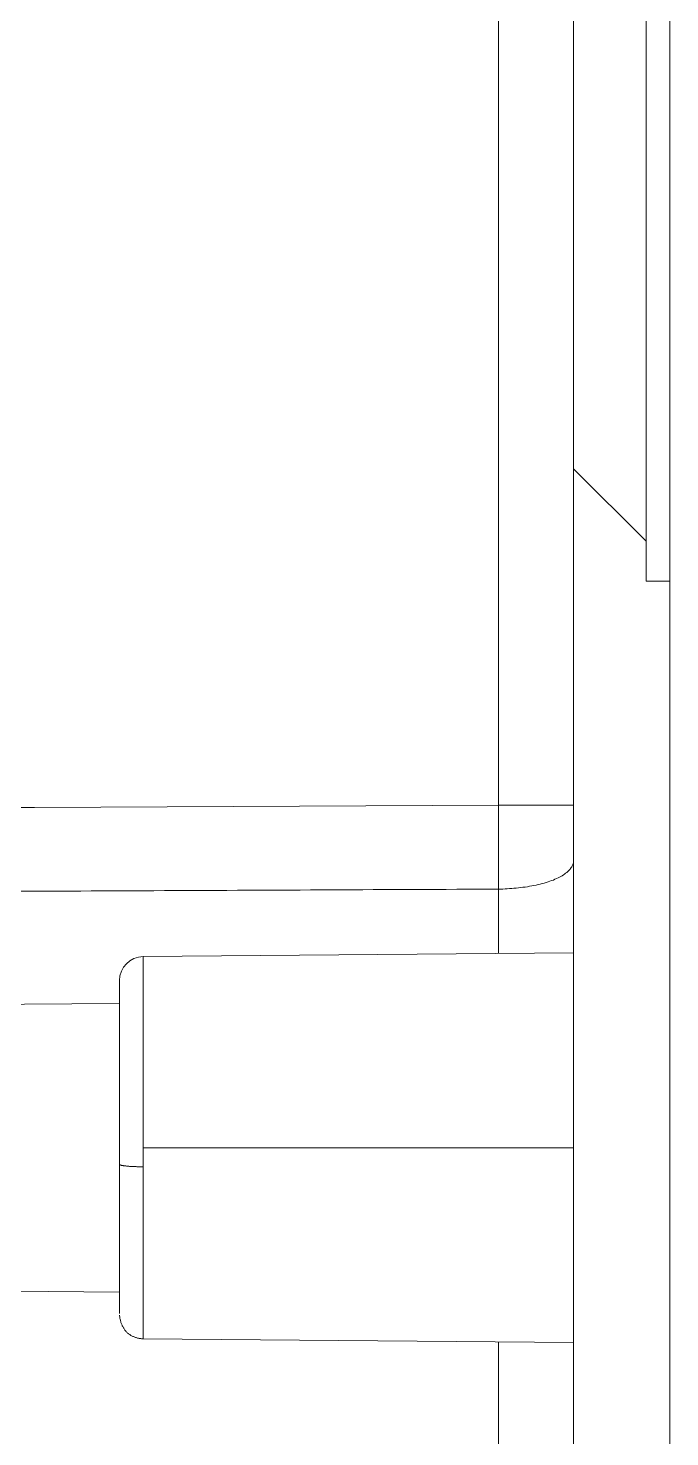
# Model space of a CAD drawing. Header units: inches. Extents: x 0 to 40, y 35.9 to 64.1.
# Drawn here: x 13.224 to 14.129, y 48.388 to 50.375 of the extents above; entities that cross this region are included whole.
import ezdxf

# ---------------------------------------------------------------- set-up
doc = ezdxf.new("R2010")
doc.units = ezdxf.units.IN
doc.header["$MEASUREMENT"] = 0
doc.layers.add('1', color=7, linetype='Continuous')

# ---------------------------------------------------------------- blocks, each defined once
blk = doc.blocks.new('block 254')
at = {"layer": '1', "color": 43, "lineweight": 18, "true_color": 0xccb266}
blk.add_lwpolyline([(14.0955, 49.5955), (14.1291, 49.5955)], dxfattribs=at)
blk = doc.blocks.new('block 255')
at = {"layer": '1', "color": 43, "lineweight": 18, "true_color": 0xccb266}
blk.add_lwpolyline([(14.0955, 49.5955), (14.0955, 52.0187)], dxfattribs=at)
blk = doc.blocks.new('block 265')
at = {"layer": '1', "color": 43, "lineweight": 18, "true_color": 0xccb266}
blk.add_lwpolyline([(13.9932, 53.1251), (13.9932, 47.5223)], dxfattribs=at)
blk = doc.blocks.new('block 275')
at = {"layer": '1', "color": 43, "lineweight": 18, "true_color": 0xccb266}
blk.add_lwpolyline([(14.1291, 49.5955), (14.1291, 47.3076)], dxfattribs=at)
blk = doc.blocks.new('block 315')
at = {"layer": '1', "color": 43, "lineweight": 18, "true_color": 0xccb266}
blk.add_lwpolyline([(13.3861, 48.5265), (13.9932, 48.5212)], dxfattribs=at)
blk = doc.blocks.new('block 316')
at = {"layer": '1', "color": 43, "lineweight": 18, "true_color": 0xccb266}
blk.add_lwpolyline([(13.9932, 49.071), (13.3861, 49.0657)], dxfattribs=at)
blk = doc.blocks.new('block 317')
at = {"layer": '1', "color": 43, "lineweight": 18, "true_color": 0xccb266}
blk.add_lwpolyline([(13.3527, 48.9998), (13.1508, 48.998)], dxfattribs=at)
blk = doc.blocks.new('block 318')
at = {"layer": '1', "color": 43, "lineweight": 18, "true_color": 0xccb266}
blk.add_lwpolyline([(13.1508, 48.5942), (13.3527, 48.5924)], dxfattribs=at)
blk = doc.blocks.new('block 378')
at = {"layer": '1', "color": 43, "lineweight": 18, "true_color": 0xccb266}
blk.add_lwpolyline([(13.8874, 52.5078), (13.8874, 49.2793)], dxfattribs=at)
blk = doc.blocks.new('block 379')
at = {"layer": '1', "color": 43, "lineweight": 18, "true_color": 0xccb266}
blk.add_lwpolyline([(13.3861, 48.7693), (13.3861, 48.5265)], dxfattribs=at)
blk = doc.blocks.new('block 380')
at = {"layer": '1', "color": 43, "lineweight": 18, "true_color": 0xccb266}
blk.add_lwpolyline([(13.8874, 49.2793), (13.9932, 49.2793)], dxfattribs=at)
blk = doc.blocks.new('block 381')
at = {"layer": '1', "color": 43, "lineweight": 18, "true_color": 0xccb266}
blk.add_lwpolyline([(13.3861, 48.7961), (13.9932, 48.7961)], dxfattribs=at)
blk = doc.blocks.new('block 396')
at = {"layer": '1', "color": 43, "lineweight": 18, "true_color": 0xccb266}
blk.add_lwpolyline([(13.1978, 49.276), (13.233, 49.2761)], dxfattribs=at)
blk = doc.blocks.new('block 397')
at = {"layer": '1', "color": 43, "lineweight": 18, "true_color": 0xccb266}
blk.add_lwpolyline([(13.233, 49.2761), (13.8874, 49.2793)], dxfattribs=at)
blk = doc.blocks.new('block 398')
at = {"layer": '1', "color": 43, "lineweight": 18, "true_color": 0xccb266}
blk.add_lwpolyline([(13.8874, 48.3312), (13.8874, 48.5221)], dxfattribs=at)
blk = doc.blocks.new('block 399')
at = {"layer": '1', "color": 43, "lineweight": 18, "true_color": 0xccb266}
blk.add_lwpolyline([(13.8874, 49.07), (13.8874, 49.161)], dxfattribs=at)
blk = doc.blocks.new('block 410')
at = {"layer": '1', "color": 43, "lineweight": 18, "true_color": 0xccb266}
blk.add_lwpolyline([(13.3861, 48.7961), (13.3861, 49.0657)], dxfattribs=at)
blk = doc.blocks.new('block 446')
at = {"layer": '1', "color": 43, "lineweight": 18, "true_color": 0xccb266}
blk.add_lwpolyline([(14.1291, 49.5955), (14.1291, 52.0187)], dxfattribs=at)
blk = doc.blocks.new('block 548')
at = {"layer": '1', "color": 43, "lineweight": 18, "true_color": 0xccb266}
blk.add_open_spline([(13.3861, 49.0657), (13.3676, 49.0655), (13.3527, 49.0505), (13.3527, 49.032)], degree=3, dxfattribs=at)
blk = doc.blocks.new('block 666')
at = {"layer": '1', "color": 43, "lineweight": 18, "true_color": 0xccb266}
blk.add_lwpolyline([(13.3527, 48.5601), (13.3529, 48.5589), (13.353, 48.5577), (13.3532, 48.5565), (13.3534, 48.5553), (13.3537, 48.5542), (13.3539, 48.553), (13.3542, 48.5519), (13.3545, 48.5509), (13.3548, 48.5498), (13.3552, 48.5488), (13.3555, 48.5478), (13.3559, 48.5468), (13.3563, 48.5458), (13.3567, 48.5449), (13.3572, 48.544), (13.3577, 48.5431), (13.3582, 48.5422), (13.3587, 48.5414), (13.3592, 48.5406), (13.3597, 48.5397), (13.3603, 48.539), (13.3609, 48.5382), (13.3615, 48.5375), (13.3622, 48.5368), (13.3628, 48.5361), (13.3635, 48.5354), (13.3642, 48.5348), (13.3649, 48.5342), (13.3656, 48.5336), (13.3664, 48.533), (13.3672, 48.5325), (13.368, 48.532), (13.3688, 48.5315), (13.3697, 48.531), (13.3705, 48.5305), (13.3714, 48.5301), (13.3723, 48.5297), (13.3733, 48.5293), (13.3742, 48.5289), (13.3752, 48.5286), (13.3762, 48.5283), (13.3772, 48.528), (13.3782, 48.5277), (13.3793, 48.5275), (13.3804, 48.5272), (13.3815, 48.5271), (13.3826, 48.5269), (13.3837, 48.5267), (13.3849, 48.5266), (13.3861, 48.5265)], dxfattribs=at)
blk = doc.blocks.new('block 668')
at = {"layer": '1', "color": 43, "lineweight": 18, "true_color": 0xccb266}
blk.add_lwpolyline([(13.8874, 49.161), (13.8874, 49.1633), (13.8874, 49.1655), (13.8874, 49.1679), (13.8874, 49.1701), (13.8874, 49.1724), (13.8874, 49.1747), (13.8874, 49.177), (13.8874, 49.1793), (13.8874, 49.1816), (13.8874, 49.1839), (13.8874, 49.1862), (13.8874, 49.1886), (13.8874, 49.1909), (13.8874, 49.1932), (13.8874, 49.1955), (13.8874, 49.1979), (13.8874, 49.2002), (13.8874, 49.2025), (13.8874, 49.2049), (13.8874, 49.2072), (13.8874, 49.2096), (13.8874, 49.2119), (13.8874, 49.2143), (13.8874, 49.2167), (13.8874, 49.2191), (13.8874, 49.2215), (13.8874, 49.2239), (13.8874, 49.2262), (13.8874, 49.2287), (13.8874, 49.231), (13.8874, 49.2334), (13.8874, 49.2359), (13.8874, 49.2383), (13.8874, 49.2407), (13.8874, 49.2431), (13.8874, 49.2455), (13.8874, 49.2479), (13.8874, 49.2503), (13.8874, 49.2527), (13.8874, 49.2552), (13.8874, 49.2576), (13.8874, 49.26), (13.8874, 49.2624), (13.8874, 49.2648), (13.8874, 49.2672), (13.8874, 49.2697), (13.8874, 49.2721), (13.8874, 49.2745), (13.8874, 49.2769), (13.8874, 49.2793)], dxfattribs=at)
blk = doc.blocks.new('block 674')
at = {"layer": '1', "color": 43, "lineweight": 18, "true_color": 0xccb266}
blk.add_open_spline([(13.3861, 48.7693), (13.3861, 48.7693), (13.3851, 48.7693), (13.3851, 48.7693), (13.3851, 48.7693), (13.3842, 48.7693), (13.3842, 48.7693), (13.3842, 48.7693), (13.3832, 48.7693), (13.3832, 48.7693), (13.3832, 48.7693), (13.3822, 48.7693), (13.3822, 48.7693), (13.3822, 48.7693), (13.3812, 48.7694), (13.3812, 48.7694), (13.3812, 48.7694), (13.3802, 48.7694), (13.3802, 48.7694), (13.3802, 48.7694), (13.3792, 48.7694), (13.3792, 48.7694), (13.3792, 48.7694), (13.3783, 48.7694), (13.3783, 48.7694), (13.3783, 48.7694), (13.3773, 48.7694), (13.3773, 48.7694), (13.3773, 48.7694), (13.3763, 48.7695), (13.3763, 48.7695), (13.3763, 48.7695), (13.3753, 48.7695), (13.3753, 48.7695), (13.3753, 48.7695), (13.3743, 48.7695), (13.3743, 48.7695), (13.3743, 48.7695), (13.3733, 48.7696), (13.3733, 48.7696), (13.3733, 48.7696), (13.3723, 48.7696), (13.3723, 48.7696), (13.3723, 48.7696), (13.3713, 48.7697), (13.3713, 48.7697), (13.3713, 48.7697), (13.3704, 48.7697), (13.3704, 48.7697), (13.3704, 48.7697), (13.3694, 48.7698), (13.3694, 48.7698), (13.3694, 48.7698), (13.3685, 48.7698), (13.3685, 48.7698), (13.3685, 48.7698), (13.3676, 48.7699), (13.3676, 48.7699), (13.3676, 48.7699), (13.3667, 48.7699), (13.3667, 48.7699), (13.3667, 48.7699), (13.3658, 48.77), (13.3658, 48.77), (13.3658, 48.77), (13.3649, 48.7701), (13.3649, 48.7701), (13.3649, 48.7701), (13.3641, 48.7701), (13.3641, 48.7701), (13.3641, 48.7701), (13.3633, 48.7702), (13.3633, 48.7702), (13.3633, 48.7702), (13.3625, 48.7703), (13.3625, 48.7703), (13.3625, 48.7703), (13.3617, 48.7704), (13.3617, 48.7704), (13.3617, 48.7704), (13.361, 48.7705), (13.361, 48.7705), (13.361, 48.7705), (13.3603, 48.7705), (13.3603, 48.7705), (13.3603, 48.7705), (13.3596, 48.7706), (13.3596, 48.7706), (13.3596, 48.7706), (13.3589, 48.7707), (13.3589, 48.7707), (13.3589, 48.7707), (13.3583, 48.7708), (13.3583, 48.7708), (13.3583, 48.7708), (13.3577, 48.7709), (13.3577, 48.7709), (13.3577, 48.7709), (13.3572, 48.771), (13.3572, 48.771), (13.3572, 48.771), (13.3566, 48.7711), (13.3566, 48.7711), (13.3566, 48.7711), (13.3561, 48.7712), (13.3561, 48.7712), (13.3561, 48.7712), (13.3557, 48.7713), (13.3557, 48.7713), (13.3557, 48.7713), (13.3553, 48.7714), (13.3553, 48.7714), (13.3553, 48.7714), (13.3549, 48.7715), (13.3549, 48.7715), (13.3549, 48.7715), (13.3545, 48.7716), (13.3545, 48.7716), (13.3545, 48.7716), (13.3542, 48.7717), (13.3542, 48.7717), (13.3542, 48.7717), (13.3539, 48.7718), (13.3539, 48.7718), (13.3539, 48.7718), (13.3536, 48.7719), (13.3536, 48.7719), (13.3536, 48.7719), (13.3534, 48.772), (13.3534, 48.772), (13.3534, 48.772), (13.3532, 48.7721), (13.3532, 48.7721), (13.3531, 48.7721), (13.3529, 48.7723), (13.3529, 48.7723), (13.3528, 48.7724), (13.3528, 48.7725), (13.3528, 48.7725), (13.3527, 48.7726), (13.3527, 48.7726), (13.3527, 48.7726)], degree=3, knots=[0, 0, 0, 0, 1, 1, 1, 2, 2, 2, 3, 3, 3, 4, 4, 4, 5, 5, 5, 6, 6, 6, 7, 7, 7, 8, 8, 8, 9, 9, 9, 10, 10, 10, 11, 11, 11, 12, 12, 12, 13, 13, 13, 14, 14, 14, 15, 15, 15, 16, 16, 16, 17, 17, 17, 18, 18, 18, 19, 19, 19, 20, 20, 20, 21, 21, 21, 22, 22, 22, 23, 23, 23, 24, 24, 24, 25, 25, 25, 26, 26, 26, 27, 27, 27, 28, 28, 28, 29, 29, 29, 30, 30, 30, 31, 31, 31, 32, 32, 32, 33, 33, 33, 34, 34, 34, 35, 35, 35, 36, 36, 36, 37, 37, 37, 38, 38, 38, 39, 39, 39, 40, 40, 40, 41, 41, 41, 42, 42, 42, 43, 43, 43, 44, 44, 44, 45, 45, 45, 46, 46, 46, 47, 47, 47, 47], dxfattribs=at)
blk = doc.blocks.new('block 676')
at = {"layer": '1', "color": 43, "lineweight": 18, "true_color": 0xccb266}
blk.add_lwpolyline([(13.8874, 49.161), (13.8726, 49.1609), (13.8579, 49.1608), (13.8432, 49.1608), (13.8284, 49.1607), (13.8137, 49.1606), (13.799, 49.1605), (13.7843, 49.1605), (13.7695, 49.1604), (13.7548, 49.1603), (13.7401, 49.1603), (13.7253, 49.1602), (13.7106, 49.1602), (13.6959, 49.1601), (13.6811, 49.16), (13.6664, 49.16), (13.6517, 49.1599), (13.6369, 49.1598), (13.6222, 49.1598), (13.6075, 49.1597), (13.5927, 49.1596), (13.578, 49.1595), (13.5633, 49.1595), (13.5485, 49.1594), (13.5338, 49.1593), (13.5191, 49.1593), (13.5043, 49.1592), (13.4896, 49.1591), (13.4749, 49.1591), (13.4601, 49.159), (13.4454, 49.1589), (13.4307, 49.1589), (13.416, 49.1588), (13.4012, 49.1587), (13.3865, 49.1587), (13.3718, 49.1586), (13.357, 49.1585), (13.3423, 49.1584), (13.3276, 49.1584), (13.3128, 49.1583), (13.2981, 49.1582), (13.2834, 49.1582), (13.2686, 49.1581), (13.2539, 49.1581), (13.2392, 49.158), (13.2244, 49.1579), (13.2097, 49.1579), (13.195, 49.1578), (13.1802, 49.1577), (13.1655, 49.1577), (13.1508, 49.1576)], dxfattribs=at)
blk = doc.blocks.new('block 679')
at = {"layer": '1', "color": 43, "lineweight": 18, "true_color": 0xccb266}
blk.add_lwpolyline([(13.8874, 49.161), (13.8904, 49.161), (13.8935, 49.1611), (13.8966, 49.1612), (13.8998, 49.1614), (13.9029, 49.1616), (13.9061, 49.1618), (13.9092, 49.1621), (13.9124, 49.1623), (13.9156, 49.1627), (13.9188, 49.1631), (13.9219, 49.1635), (13.9251, 49.1639), (13.9282, 49.1644), (13.9313, 49.1649), (13.9344, 49.1654), (13.9374, 49.166), (13.9404, 49.1666), (13.9434, 49.1673), (13.9463, 49.168), (13.9491, 49.1687), (13.9519, 49.1695), (13.9546, 49.1703), (13.9573, 49.1711), (13.9599, 49.172), (13.9624, 49.1729), (13.9648, 49.1738), (13.9671, 49.1748), (13.9693, 49.1758), (13.9715, 49.1768), (13.9735, 49.1778), (13.9754, 49.1789), (13.9773, 49.1799), (13.979, 49.181), (13.9806, 49.1821), (13.9821, 49.1833), (13.9836, 49.1844), (13.9849, 49.1855), (13.9861, 49.1867), (13.9873, 49.1878), (13.9883, 49.189), (13.9892, 49.1901), (13.9901, 49.1913), (13.9908, 49.1924), (13.9915, 49.1936), (13.992, 49.1948), (13.9924, 49.1959), (13.9928, 49.1971), (13.993, 49.1982), (13.9932, 49.1993), (13.9932, 49.2004)], dxfattribs=at)
blk = doc.blocks.new('block 684')
at = {"layer": '1', "color": 43, "lineweight": 18, "true_color": 0xccb266}
blk.add_lwpolyline([(13.3861, 48.7693), (13.3861, 48.7698), (13.3861, 48.7704), (13.3861, 48.7709), (13.3861, 48.7715), (13.3861, 48.772), (13.3861, 48.7725), (13.3861, 48.773), (13.3861, 48.7736), (13.3861, 48.7741), (13.3861, 48.7747), (13.3861, 48.7752), (13.3861, 48.7757), (13.3861, 48.7762), (13.3861, 48.7768), (13.3861, 48.7773), (13.3861, 48.7779), (13.3861, 48.7784), (13.3861, 48.7789), (13.3861, 48.7795), (13.3861, 48.78), (13.3861, 48.7806), (13.3861, 48.7811), (13.3861, 48.7816), (13.3861, 48.7821), (13.3861, 48.7827), (13.3861, 48.7832), (13.3861, 48.7838), (13.3861, 48.7843), (13.3861, 48.7848), (13.3861, 48.7854), (13.3861, 48.7859), (13.3861, 48.7864), (13.3861, 48.787), (13.3861, 48.7875), (13.3861, 48.788), (13.3861, 48.7886), (13.3861, 48.7891), (13.3861, 48.7896), (13.3861, 48.7902), (13.3861, 48.7907), (13.3861, 48.7913), (13.3861, 48.7918), (13.3861, 48.7923), (13.3861, 48.7929), (13.3861, 48.7934), (13.3861, 48.7939), (13.3861, 48.7945), (13.3861, 48.795), (13.3861, 48.7955), (13.3861, 48.7961)], dxfattribs=at)
blk = doc.blocks.new('block 688')
at = {"layer": '1', "color": 43, "lineweight": 18, "true_color": 0xccb266}
blk.add_lwpolyline([(13.3527, 48.5621), (13.3527, 48.563), (13.3527, 48.564), (13.3527, 48.5652), (13.3527, 48.5665), (13.3527, 48.5681), (13.3527, 48.5698), (13.3527, 48.5716), (13.3527, 48.5737), (13.3527, 48.5759), (13.3527, 48.5784), (13.3527, 48.5809), (13.3527, 48.5837), (13.3527, 48.5866), (13.3527, 48.5896), (13.3527, 48.5929), (13.3527, 48.5963), (13.3527, 48.5999), (13.3527, 48.6036), (13.3527, 48.6075), (13.3527, 48.6115), (13.3527, 48.6157), (13.3527, 48.62), (13.3527, 48.6245), (13.3527, 48.6291), (13.3527, 48.6338), (13.3527, 48.6386), (13.3527, 48.6436), (13.3527, 48.6487), (13.3527, 48.6538), (13.3527, 48.659), (13.3527, 48.6643), (13.3527, 48.6697), (13.3527, 48.6751), (13.3527, 48.6807), (13.3527, 48.6864), (13.3527, 48.6921), (13.3527, 48.6977), (13.3527, 48.7033), (13.3527, 48.709), (13.3527, 48.7148), (13.3527, 48.7206), (13.3527, 48.7265), (13.3527, 48.7325), (13.3527, 48.7381), (13.3527, 48.7438), (13.3527, 48.7495), (13.3527, 48.7552), (13.3527, 48.761), (13.3527, 48.7668), (13.3527, 48.7726)], dxfattribs=at)
blk = doc.blocks.new('block 689')
at = {"layer": '1', "color": 43, "lineweight": 18, "true_color": 0xccb266}
blk.add_lwpolyline([(13.3527, 48.7961), (13.3527, 48.7956), (13.3527, 48.7952), (13.3527, 48.7947), (13.3527, 48.7942), (13.3527, 48.7937), (13.3527, 48.7933), (13.3527, 48.7928), (13.3527, 48.7923), (13.3527, 48.7919), (13.3527, 48.7914), (13.3527, 48.7909), (13.3527, 48.7904), (13.3527, 48.79), (13.3527, 48.7895), (13.3527, 48.789), (13.3527, 48.7886), (13.3527, 48.7881), (13.3527, 48.7877), (13.3527, 48.7872), (13.3527, 48.7867), (13.3527, 48.7862), (13.3527, 48.7858), (13.3527, 48.7853), (13.3527, 48.7848), (13.3527, 48.7843), (13.3527, 48.7839), (13.3527, 48.7834), (13.3527, 48.7829), (13.3527, 48.7825), (13.3527, 48.782), (13.3527, 48.7816), (13.3527, 48.7811), (13.3527, 48.7806), (13.3527, 48.7801), (13.3527, 48.7797), (13.3527, 48.7792), (13.3527, 48.7787), (13.3527, 48.7782), (13.3527, 48.7778), (13.3527, 48.7773), (13.3527, 48.7769), (13.3527, 48.7764), (13.3527, 48.7759), (13.3527, 48.7755), (13.3527, 48.775), (13.3527, 48.7745), (13.3527, 48.774), (13.3527, 48.7736), (13.3527, 48.7731), (13.3527, 48.7726)], dxfattribs=at)
blk = doc.blocks.new('block 690')
at = {"layer": '1', "color": 43, "lineweight": 18, "true_color": 0xccb266}
blk.add_open_spline([(13.3527, 49.032), (13.3527, 49.0319), (13.3527, 49.0315), (13.3527, 49.0315), (13.3527, 49.0315), (13.3527, 49.0308), (13.3527, 49.0308), (13.3527, 49.0308), (13.3527, 49.03), (13.3527, 49.03), (13.3527, 49.03), (13.3527, 49.0289), (13.3527, 49.0289), (13.3527, 49.0289), (13.3527, 49.0275), (13.3527, 49.0275), (13.3527, 49.0275), (13.3527, 49.026), (13.3527, 49.026), (13.3527, 49.026), (13.3527, 49.0242), (13.3527, 49.0242), (13.3527, 49.0242), (13.3527, 49.0222), (13.3527, 49.0222), (13.3527, 49.0222), (13.3527, 49.02), (13.3527, 49.02), (13.3527, 49.02), (13.3527, 49.0175), (13.3527, 49.0175), (13.3527, 49.0175), (13.3527, 49.0149), (13.3527, 49.0149), (13.3527, 49.0149), (13.3527, 49.012), (13.3527, 49.012), (13.3527, 49.012), (13.3527, 49.009), (13.3527, 49.009), (13.3527, 49.009), (13.3527, 49.0057), (13.3527, 49.0057), (13.3527, 49.0057), (13.3527, 49.0022), (13.3527, 49.0022), (13.3527, 49.0022), (13.3527, 48.9985), (13.3527, 48.9985), (13.3527, 48.9985), (13.3527, 48.9946), (13.3527, 48.9946), (13.3527, 48.9946), (13.3527, 48.9906), (13.3527, 48.9906), (13.3527, 48.9906), (13.3527, 48.9863), (13.3527, 48.9863), (13.3527, 48.9863), (13.3527, 48.9819), (13.3527, 48.9819), (13.3527, 48.9819), (13.3527, 48.9772), (13.3527, 48.9772), (13.3527, 48.9772), (13.3527, 48.9724), (13.3527, 48.9724), (13.3527, 48.9724), (13.3527, 48.9674), (13.3527, 48.9674), (13.3527, 48.9674), (13.3527, 48.9623), (13.3527, 48.9623), (13.3527, 48.9623), (13.3527, 48.9569), (13.3527, 48.9569), (13.3527, 48.9569), (13.3527, 48.9515), (13.3527, 48.9515), (13.3527, 48.9515), (13.3527, 48.9458), (13.3527, 48.9458), (13.3527, 48.9458), (13.3527, 48.9401), (13.3527, 48.9401), (13.3527, 48.9401), (13.3527, 48.9341), (13.3527, 48.9341), (13.3527, 48.9341), (13.3527, 48.9281), (13.3527, 48.9281), (13.3527, 48.9281), (13.3527, 48.9219), (13.3527, 48.9219), (13.3527, 48.9219), (13.3527, 48.9156), (13.3527, 48.9156), (13.3527, 48.9156), (13.3527, 48.9092), (13.3527, 48.9092), (13.3527, 48.9092), (13.3527, 48.9026), (13.3527, 48.9026), (13.3527, 48.9026), (13.3527, 48.896), (13.3527, 48.896), (13.3527, 48.896), (13.3527, 48.8892), (13.3527, 48.8892), (13.3527, 48.8892), (13.3527, 48.8824), (13.3527, 48.8824), (13.3527, 48.8824), (13.3527, 48.8755), (13.3527, 48.8755), (13.3527, 48.8755), (13.3527, 48.8685), (13.3527, 48.8685), (13.3527, 48.8685), (13.3527, 48.8615), (13.3527, 48.8615), (13.3527, 48.8615), (13.3527, 48.8544), (13.3527, 48.8544), (13.3527, 48.8544), (13.3527, 48.8472), (13.3527, 48.8472), (13.3527, 48.8472), (13.3527, 48.84), (13.3527, 48.84), (13.3527, 48.84), (13.3527, 48.8327), (13.3527, 48.8327), (13.3527, 48.8327), (13.3527, 48.8254), (13.3527, 48.8254), (13.3527, 48.8254), (13.3527, 48.8181), (13.3527, 48.8181), (13.3527, 48.8181), (13.3527, 48.8108), (13.3527, 48.8108), (13.3527, 48.8108), (13.3527, 48.8034), (13.3527, 48.8034), (13.3527, 48.8034), (13.3527, 48.7961), (13.3527, 48.7961)], degree=3, knots=[0, 0, 0, 0, 1, 1, 1, 2, 2, 2, 3, 3, 3, 4, 4, 4, 5, 5, 5, 6, 6, 6, 7, 7, 7, 8, 8, 8, 9, 9, 9, 10, 10, 10, 11, 11, 11, 12, 12, 12, 13, 13, 13, 14, 14, 14, 15, 15, 15, 16, 16, 16, 17, 17, 17, 18, 18, 18, 19, 19, 19, 20, 20, 20, 21, 21, 21, 22, 22, 22, 23, 23, 23, 24, 24, 24, 25, 25, 25, 26, 26, 26, 27, 27, 27, 28, 28, 28, 29, 29, 29, 30, 30, 30, 31, 31, 31, 32, 32, 32, 33, 33, 33, 34, 34, 34, 35, 35, 35, 36, 36, 36, 37, 37, 37, 38, 38, 38, 39, 39, 39, 40, 40, 40, 41, 41, 41, 42, 42, 42, 43, 43, 43, 44, 44, 44, 45, 45, 45, 46, 46, 46, 47, 47, 47, 48, 48, 48, 49, 49, 49, 49], dxfattribs=at)
blk = doc.blocks.new('block 721')
at = {"layer": '1', "lineweight": 0}
blk.add_lwpolyline([(14.0955, 49.6517), (13.9932, 49.7539)], dxfattribs=at)
blk.add_open_spline([(14.1291, 47.3076), (14.1291, 47.3076), (14.008, 47.3076), (14.008, 47.3076), (14.008, 47.3076), (14.008, 47.4086), (14.008, 47.4086), (14.008, 47.4086), (13.8733, 47.4086), (13.8733, 47.4086), (13.8733, 47.4086), (13.8733, 47.1509), (13.8733, 47.1509), (13.8733, 47.1509), (13.7375, 47.1509), (13.7375, 47.1509), (13.7375, 47.1509), (13.7375, 47.2182), (13.7375, 47.2182), (13.7375, 47.2182), (13.7913, 47.2182), (13.7913, 47.2182), (13.7913, 47.2182), (13.7913, 47.5205), (13.7913, 47.5205), (13.7913, 47.5205), (13.9932, 47.5223), (13.9932, 47.5223), (13.9932, 47.5223), (13.9932, 53.1251), (13.9932, 53.1251), (13.9932, 53.1839), (13.9462, 53.232), (13.8873, 53.2336), (13.8873, 53.2336), (13.6943, 53.2386), (13.6943, 53.2386), (13.6943, 53.2386), (13.6943, 53.3089), (13.6943, 53.3089), (13.6943, 53.3089), (13.8431, 53.3104), (13.8431, 53.3104), (13.8431, 53.3104), (13.8431, 53.4034), (13.8431, 53.4034), (13.8431, 53.4034), (13.6943, 53.4034), (13.6943, 53.4034), (13.6943, 53.4034), (13.6943, 53.4561), (13.6943, 53.4561), (13.6943, 53.4561), (13.9111, 53.4504), (13.9111, 53.4504), (14.0324, 53.4472), (14.1291, 53.3481), (14.1291, 53.2267), (14.1291, 53.2267), (14.1291, 52.0187), (14.1291, 52.0187), (14.1291, 52.0187), (14.0955, 52.0187), (14.0955, 52.0187), (14.0955, 52.0187), (14.0955, 49.5955), (14.0955, 49.5955), (14.0955, 49.5955), (14.1291, 49.5955), (14.1291, 49.5955), (14.1291, 49.5955), (14.1291, 47.3076), (14.1291, 47.3076), (14.1291, 47.3076), (14.1291, 47.3076), (14.1291, 47.3076)], degree=3, knots=[0, 0, 0, 0, 1, 1, 1, 2, 2, 2, 3, 3, 3, 4, 4, 4, 5, 5, 5, 6, 6, 6, 7, 7, 7, 8, 8, 8, 9, 9, 9, 10, 10, 10, 11, 11, 11, 12, 12, 12, 13, 13, 13, 14, 14, 14, 15, 15, 15, 16, 16, 16, 17, 17, 17, 18, 18, 18, 19, 19, 19, 20, 20, 20, 21, 21, 21, 22, 22, 22, 23, 23, 23, 24, 24, 24, 25, 25, 25, 25], dxfattribs=at)

msp = doc.modelspace()

# ---------------------------------------------------------------- block references
at = {"layer": '1'}
for name in ['block 721', 'block 265', 'block 378', 'block 255', 'block 446', 'block 254', 'block 275', 'block 397', 'block 380', 'block 668', 'block 396', 'block 679', 'block 676', 'block 399', 'block 548', 'block 316', 'block 410', 'block 690', 'block 317', 'block 689', 'block 381', 'block 684', 'block 674', 'block 688', 'block 379', 'block 318', 'block 666', 'block 315', 'block 398']:
    msp.add_blockref(name, (0, 0), dxfattribs=at)

doc.saveas('drawing.dxf')
